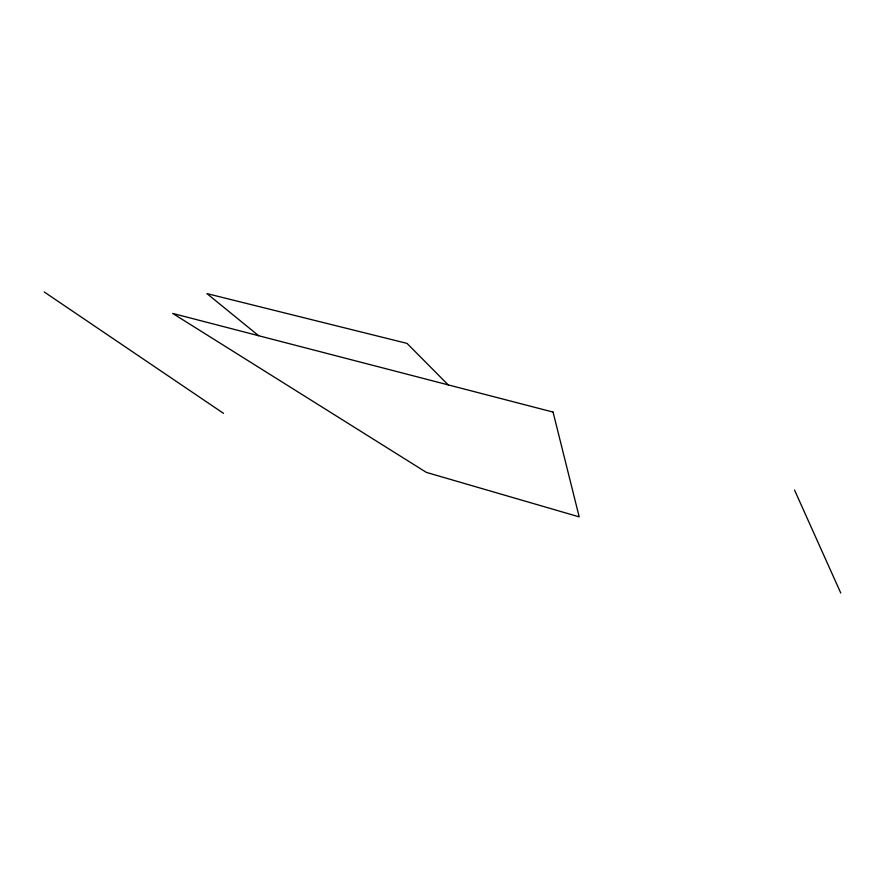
<?xml version="1.0" encoding="UTF-8"?>
<svg xmlns="http://www.w3.org/2000/svg" width="885" height="885" viewBox="0 0 885 885"><rect width="100%" height="100%" fill="white"/><g stroke="black" fill="none" stroke-linecap="round" stroke-linejoin="round"><path stroke-width="1.33" d="M44.25 291.995L223.518 413.35M258.63 335.714L206.957 293.61L407.023 343.391L448.197 384.887M794.542 490.08L840.75 593.005M553.059 412.078L172.675 313.423L426.382 472.402L579.199 516.873L553.059 412.078"/></g></svg>
